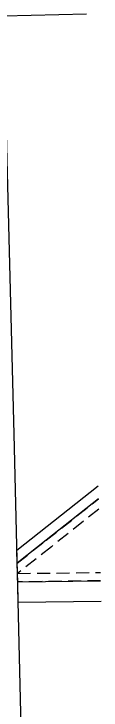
# Model space of a CAD drawing. Extents: x 615758 to 621285, y 5855650 to 5861424.
# Drawn here: x 618859 to 618943, y 5858071 to 5858740 of the extents above; entities that cross this region are included whole.
import ezdxf

# ---------------------------------------------------------------- set-up
doc = ezdxf.new("R2010")
doc.units = 0
doc.header["$LTSCALE"] = 5
doc.linetypes.add('foc-ACCESSROAD', pattern=[3.75, 2.5, -1.25])
doc.linetypes.add('foc-QUARTERLINE', pattern=[33, 25, -3, 2, -3])
for name, color, linetype in [('F-AR', 190, 'foc-ACCESSROAD'), ('F-RW', 190, 'Continuous'), ('L-QSEC', 8, 'foc-QUARTERLINE'), ('L-SEC', 7, 'Continuous')]:
    doc.layers.add(name, color=color, linetype=linetype)

msp = doc.modelspace()

# ---------------------------------------------------------------- linework, layer by layer
at = {"layer": 'F-AR'}
for points in [[(618940.314, 5858263.63), (618894.783, 5858227.564), (618862.258, 5858201.835), (618862.02, 5858211.846), (618889.818, 5858233.833), (618940.067, 5858273.635)], [(618942.016, 5858194.807), (618862.449, 5858193.831), (618862.258, 5858201.835), (618941.818, 5858202.81)]]:
    msp.add_lwpolyline(points, dxfattribs=at)
at = {"layer": 'F-RW'}
for points in [[(618940.067, 5858273.635), (618889.819, 5858233.832), (618862.02, 5858211.846), (618861.723, 5858224.332), (618939.758, 5858286.138)], [(618942.51, 5858174.801), (618862.925, 5858173.825), (618862.449, 5858193.831), (618942.016, 5858194.807)]]:
    msp.add_lwpolyline(points, dxfattribs=at)
at = {"layer": 'L-QSEC'}
msp.add_line((618848.672, 5858737.875), (618928.544, 5858739.683), dxfattribs=at)
at = {"layer": 'L-SEC'}
for p, q in [((618859.07, 5858335.751), (618848.672, 5858737.875)), ((618868.651, 5857933.267), (618859.07, 5858335.751))]:
    msp.add_line(p, q, dxfattribs=at)

doc.saveas('drawing.dxf')
